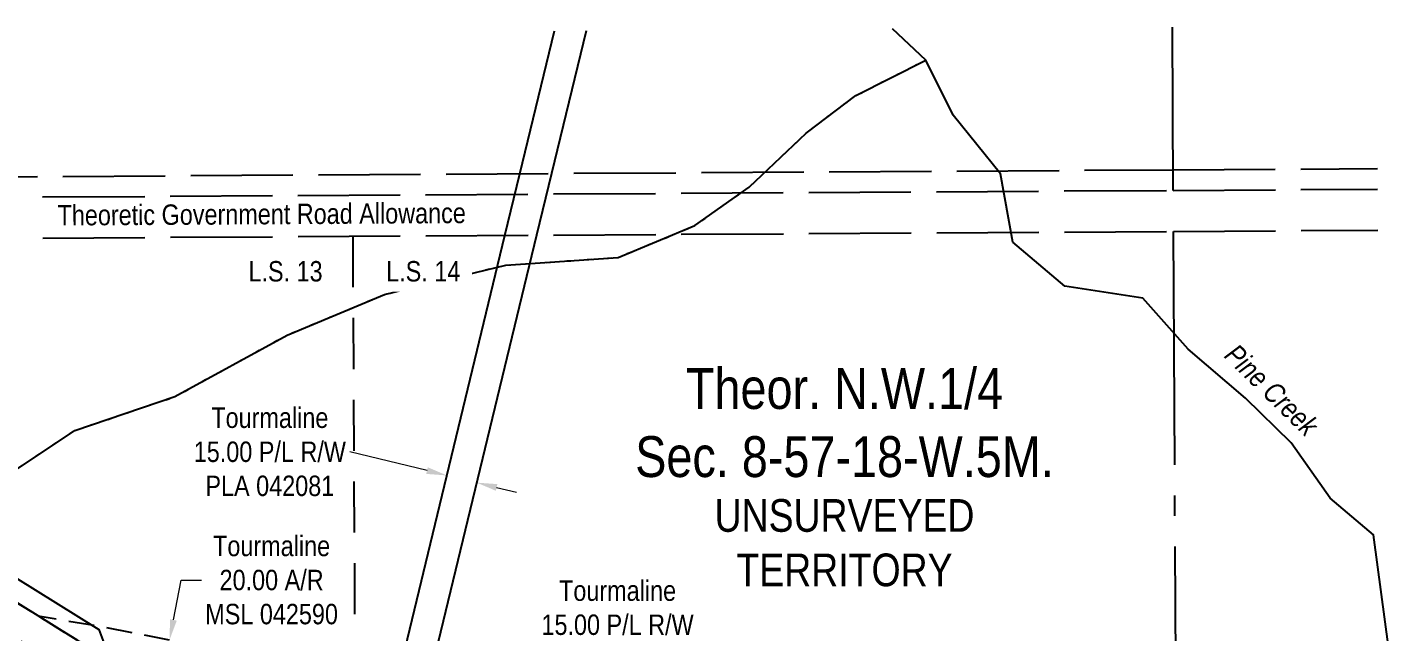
# Model space of a CAD drawing. Extents: x 522678 to 525047, y 5973691 to 5975795.
# Drawn here: x 523102 to 523768, y 5974404 to 5974700 of the extents above; entities that cross this region are included whole.
import ezdxf
from ezdxf.enums import TextEntityAlignment as Align

# ---------------------------------------------------------------- set-up
doc = ezdxf.new("R2010")
doc.units = 0
doc.header["$LTSCALE"] = 5
doc.header["$PDSIZE"] = 10
for name, pattern in [('foc-ACCESSROAD', [3.75, 2.5, -1.25]), ('foc-LSD', [8, 5, -3]), ('foc-QUARTERLINE', [33, 25, -3, 2, -3]), ('foc-UNSURVEYED', [12.5, 10, -2.5]), ('foc-WHEELTRACKS', [2, 0.4, -1.6])]:
    doc.linetypes.add(name, pattern=pattern)
doc.layers.get('Defpoints').update_dxf_attribs({"color": 9})
for name, color, linetype in [('C-SYMBOL', 7, 'Continuous'), ('F-AR', 190, 'foc-ACCESSROAD'), ('F-RW', 190, 'Continuous'), ('F-WS', 190, 'foc-ACCESSROAD'), ('L-QSEC', 8, 'foc-QUARTERLINE'), ('L-ROAD-T', 7, 'Continuous'), ('L-SECTION-LSD', 7, 'foc-LSD'), ('L-UNS-T', 3, 'Continuous'), ('L-USEC', 7, 'foc-UNSURVEYED'), ('T-CREEK', 160, 'Continuous'), ('T-WATER-P3', 160, 'foc-WHEELTRACKS'), ('T-WATER-T', 170, 'Continuous')]:
    doc.layers.add(name, color=color, linetype=linetype)
doc.layers.add('F-AR-T', color=190, linetype='Continuous', lineweight=9)
doc.layers.add('F-RW-T', color=190, linetype='Continuous', lineweight=9)
doc.styles.add('100L', font='ARIALN.TTF', dxfattribs={"height": 11})
doc.styles.add('175L', font='ARIALN.TTF', dxfattribs={"height": 20})
doc.styles.add('80CG', font='ARIALN.TTF', dxfattribs={"height": 10})
doc.styles.add('80L', font='ARIALN.TTF', dxfattribs={"height": 10})
doc.styles.add('foc-LtypeFont', font='ARIALN.TTF', dxfattribs={"height": 7.349999999999999})
doc.linetypes.add('foc-TOPO-flowdirection-NOLINE', pattern='A,0,[">",foc-LtypeFont,S=0.3,R=0,X=0,Y=-0.945],-20,[">",foc-LtypeFont,S=0.3,R=0,X=0,Y=-0.945],0', length=20)
doc.dimstyles.new('Compass 5 000', dxfattribs={"dimscale": 5, "dimtxt": 9, "dimasz": 2, "dimexe": 0.2, "dimexo": 0.0625, "dimgap": 0.5, "dimtad": 0, "dimtih": 1, "dimtoh": 1, "dimzin": 0, "dimdsep": 46, "dimtxsty": '80CG', "dimcen": 0.1, "dimse1": 1, "dimse2": 1, "dimclrd": 256, "dimclrt": 256, "dimaunit": 1, "dimadec": 4, "dimazin": 0, "dimtfac": 0.06, "dimtofl": 0, "dimtmove": 0, "dimatfit": 1, "dimfxl": 0.2, "dimtolj": 1, "dimtzin": 0, "dimlwd": -1, "dimarcsym": 0})

# ---------------------------------------------------------------- blocks, each defined once
blk = doc.blocks.new('*D23')
at = {"layer": 'Defpoints', "color": 0, "transparency": 16777216}
for p in [(523321.9329281113, 5974477.22346429), (523296.4258792517, 5974435.666907831), (523311.0294455836, 5974432.135381937)]:
    blk.add_point(p, dxfattribs=at)
at = {"layer": 'F-RW-T', "transparency": 16777216}
for p, q in [((523297.6095314554, 5974483.105500442), (523259.7622484514, 5974492.257967511)), ((523331.6527584352, 5974474.872954031), (523341.3725887591, 5974472.522443772))]:
    blk.add_line(p, q, dxfattribs=at)
for points in [[(523298.0012831653, 5974484.725472163), (523297.2177797456, 5974481.485528721), (523307.3293617794, 5974480.754990184)], [(523332.0445101451, 5974476.492925753), (523331.2610067254, 5974473.252982311), (523321.9329281113, 5974477.22346429)]]:
    blk.add_solid(points, dxfattribs=at)
at = {"layer": 'F-RW-T', "transparency": 16777216, "insert": (523220.6763002932, 5974492.257967512), "char_height": 10, "attachment_point": 5, "style": '80CG'}
blk.add_mtext('\\A1;Tourmaline\\P15.00 P/L R/W\\PPLA 042081', dxfattribs=at)
blk = doc.blocks.new('*D24')
at = {"layer": 'Defpoints', "color": 0, "transparency": 16777216}
for p in [(523332.9928683237, 5974354.041250299), (523379.1857856165, 5974345.072841713), (523376.3284922085, 5974330.355992363)]:
    blk.add_point(p, dxfattribs=at)
at = {"layer": 'F-RW-T', "transparency": 16777216}
for p, q in [((523334.8987906663, 5974363.857943227), (523341.7734415921, 5974399.266698146)), ((523341.7734415921, 5974399.266698146), (523351.7734415919, 5974399.266698146)), ((523328.2296525732, 5974329.507708021), (523326.3237302309, 5974319.691015094))]:
    blk.add_line(p, q, dxfattribs=at)
for points in [[(523333.2626751784, 5974364.175596951), (523336.534906154, 5974363.540289503), (523332.9928683237, 5974354.041250299)], [(523326.5935370853, 5974329.825361745), (523329.865768061, 5974329.190054297), (523330.1355749158, 5974339.324400948)]]:
    blk.add_solid(points, dxfattribs=at)
at = {"layer": 'F-RW-T', "transparency": 16777216, "insert": (523390.8593897508, 5974399.266698146), "char_height": 10, "attachment_point": 5, "style": '80CG'}
blk.add_mtext('\\A1;Tourmaline\\P15.00 P/L R/W\\PPlan 092 4915\\PPLA 053980', dxfattribs=at)
blk = doc.blocks.new('*D25')
at = {"layer": 'Defpoints', "color": 0, "transparency": 16777216}
for p in [(523171.5800767913, 5974400.175852289), (523207.3820048324, 5974393.234691308), (523203.549369744, 5974373.466279942)]:
    blk.add_point(p, dxfattribs=at)
at = {"layer": 'F-AR-T', "transparency": 16777216}
for p, q in [((523173.4834028417, 5974409.993048933), (523177.2633519094, 5974429.48971021)), ((523177.2633519094, 5974429.48971021), (523187.2633519094, 5974429.48971021)), ((523165.8441156526, 5974370.590244279), (523163.9407896025, 5974360.773047635))]:
    blk.add_line(p, q, dxfattribs=at)
for points in [[(523171.8472034012, 5974410.310269942), (523175.1196022824, 5974409.675827925), (523171.5800767913, 5974400.175852289)], [(523164.207916212, 5974370.907465287), (523167.4803150933, 5974370.273023271), (523167.747441703, 5974380.407440923)]]:
    blk.add_solid(points, dxfattribs=at)
at = {"layer": 'F-AR-T', "transparency": 16777216, "insert": (523221.536885333, 5974429.48971021), "char_height": 10, "attachment_point": 5, "style": '80CG'}
blk.add_mtext('\\A1;Tourmaline\\P20.00 A/R\\PMSL 042590', dxfattribs=at)

msp = doc.modelspace()

# ---------------------------------------------------------------- linework, layer by layer
at = {"layer": 'F-AR', "flags": 128}
msp.add_lwpolyline([(522739.3134989794, 5974631.907671107), (522751.2266861018, 5974624.966448081), (522802.4657615935, 5974595.113510447), (522839.5452126961, 5974573.510999936), (522869.7901535676, 5974555.888594175), (522921.1159467932, 5974525.984948725), (522929.750087909, 5974520.953243658), (522968.4825605255, 5974498.385114635), (523107.2807434791, 5974411.976060108), (523128.7461317168, 5974398.613622791), (523137.8177956727, 5974374.369245901), (523203.9074010203, 5974197.74288243), (523204.3616805533, 5974196.124982805), (523188.6487372711, 5974195.660480501), (523188.0631744685, 5974197.273425316), (523116.4828202634, 5974388.574390206), (522964.0231390735, 5974482.831883256), (522961.7234902768, 5974484.222375621), (522922.0708012343, 5974507.773718005), (522917.2422469372, 5974510.641268766), (522913.5168851012, 5974512.943614053), (522908.773201813, 5974515.874828797), (522869.8766956888, 5974538.449850411), (522860.7570340142, 5974543.741938195), (522839.631570683, 5974556.002513632), (522772.5422971697, 5974594.934739079), (522739.4010965427, 5974614.167555911)], dxfattribs=at)
at = {"layer": 'F-RW'}
for points in [[(523375.428635689, 5974698.444427132), (523358.523945571, 5974628.535636863), (523351.2208886438, 5974598.335042461), (523297.0338739196, 5974374.260892194), (523293.9762065121, 5974361.616380541), (523292.3097420248, 5974354.726349743), (523290.4490129199, 5974347.029968799), (523254.3142437809, 5974197.60310021), (523253.9443038104, 5974196.07364439), (523227.8238716208, 5974173.322128167), (523217.9696435665, 5974184.636741341), (523232.0416291563, 5974196.944202116), (523240.5116721631, 5974204.352647548), (523275.6810338272, 5974349.896974801), (523277.5401266743, 5974357.582635154), (523279.2090982457, 5974364.483379441), (523282.2659392064, 5974377.123574468), (523335.7485447974, 5974598.243861596), (523343.0530014411, 5974628.44443797), (523359.960995566, 5974698.353357536)], [(522973.6212810558, 5974506.957549163), (523136.9140499292, 5974405.301155116), (523145.2531197552, 5974383.089563259), (523213.4133572119, 5974200.858884983), (523214.6571889655, 5974196.42974845), (523217.9696435665, 5974184.636741341), (523232.5782235824, 5974132.617930455), (523222.955597593, 5974129.915454486), (523204.3616805533, 5974196.124982805), (523203.9074010203, 5974197.74288243), (523137.8177956727, 5974374.369245901), (523128.7461317168, 5974398.613622791), (523107.2807434791, 5974411.976060108), (522968.4825605255, 5974498.385114635)]]:
    msp.add_lwpolyline(points, dxfattribs=at)
at = {"layer": 'F-WS', "flags": 128}
msp.add_lwpolyline([(523473.8383447393, 5974319.922108176), (523427.2425478406, 5974329.134924305), (523402.3275261715, 5974334.060305156), (523292.5222897665, 5974355.768752121), (523277.7642631967, 5974358.686415213), (523267.9479008572, 5974360.626999262), (523145.6132382823, 5974384.777031464), (523137.4678194762, 5974375.30457098), (523128.7461317168, 5974398.613622791), (523107.2807434791, 5974411.976060102), (523137.3381967689, 5974406.991258289), (523282.5713332918, 5974378.2069384), (523297.3275929839, 5974375.283585873), (523502.6551936441, 5974334.594426239)], dxfattribs=at)
at = {"layer": 'L-QSEC'}
for p, q in [((523662.8344081355, 5974620.295994419), (523662.4272933418, 5974700.134203524)), ((523666.8981303013, 5973825.926432576), (523662.9363008504, 5974600.187875128))]:
    msp.add_line(p, q, dxfattribs=at)
at = {"layer": 'L-SECTION-LSD', "flags": 128}
msp.add_lwpolyline([(523261.2346011285, 5974597.8208588), (523265.2793370574, 5973793.566008328)], dxfattribs=at)
at = {"layer": 'L-USEC'}
for p, q in [((522869.4511352672, 5974625.674443508), (523662.7585368621, 5974630.349907255)), ((523662.7586446522, 5974630.34990789), (523762.722459885, 5974630.938700811)), ((522859.4465933027, 5974615.561120463), (523662.8177915249, 5974620.295896546)), ((523662.817863385, 5974620.29589697), (523762.7739056316, 5974620.884644108)), ((522859.5455403075, 5974595.452983753), (523662.9363008504, 5974600.187875128)), ((523662.9363008504, 5974600.187875128), (523762.8767971256, 5974600.7765307))]:
    msp.add_line(p, q, dxfattribs=at)
at = {"layer": 'T-CREEK', "linetype": 'foc-TOPO-flowdirection-NOLINE', "flags": 128}
msp.add_lwpolyline([(523465.93316667, 5973694.811928634), (523497.6641526215, 5973745.376898602), (523562.141197591, 5973816.851555816), (523577.750362745, 5973862.917200075), (523602.4591123002, 5973903.910366708), (523626.9782337509, 5973923.893710328), (523687.71, 5973942.784000057), (523686.917, 5973960.552), (523693.988, 5973969.729), (523697.34, 5973983.872), (523689.033, 5973985.463000001), (523684.57, 5973980.694), (523678.132, 5973982.426), (523662.907, 5973991.594), (523671.033, 5974001.188), (523673.906, 5974016.062), (523684.841999999, 5974019.529), (523687.003, 5974014.463), (523684.79, 5974006.44), (523693.4009999965, 5973998.422), (523705.0959999965, 5974011.273), (523712.378, 5974035.021), (523710.103, 5974072.740000036), (523717.788, 5974084.406), (523723.909, 5974095.018), (523711.274, 5974102.726), (523702.706, 5974104.282), (523702.475, 5974111.267000002), (523708.182, 5974113.227), (523709.668, 5974120.697), (523706.971, 5974125.597), (523707.495, 5974125.543), (523708.6619999965, 5974128.949), (523701.886, 5974133.431), (523697.135, 5974133.23), (523693.109, 5974146.926), (523695.171, 5974151.753), (523701.422, 5974151.853), (523705.919, 5974155.341), (523713.037, 5974166.2), (523716.1489999964, 5974175.719), (523713.409, 5974178.191), (523703.83, 5974177.252), (523699.783, 5974185.757000057), (523699.0679999976, 5974201.827), (523667.4392746187, 5974203.909289846), (523652.6690396661, 5974222.677560722), (523675.2223426679, 5974243.372627343), (523718.5493149735, 5974260.719515963), (523752.6603940243, 5974281.188778743), (523739.4283287285, 5974313.490380289), (523720.2663968677, 5974342.077313431), (523749.4852190388, 5974367.252859217), (523768.2892933544, 5974395.676584368), (523760.8970320684, 5974451.647728672), (523739.6892051472, 5974469.693769561), (523720.5571735415, 5974496.778460462), (523698.2260306718, 5974518.549488978), (523670.1500249477, 5974542.611397243), (523647.9079870708, 5974567.535696575), (523609.8333394551, 5974573.394377261), (523584.3550703646, 5974594.956874906), (523578.3053172692, 5974628.29951918), (523555.0873955093, 5974657.106332297), (523541.6784258475, 5974684.06921925), (523525.4474572377, 5974699.327700475)], dxfattribs=at)
at = {"layer": 'T-CREEK', "flags": 128}
msp.add_lwpolyline([(523768.2892933544, 5974395.676584368), (523760.8970320684, 5974451.647728672), (523739.6892051472, 5974469.693769561), (523720.5571735415, 5974496.778460462), (523698.2260306718, 5974518.549488978), (523670.1500249477, 5974542.611397243), (523647.9079870708, 5974567.535696575), (523609.8333394551, 5974573.394377261), (523584.3550703646, 5974594.956874906), (523578.3053172692, 5974628.29951918), (523555.0873955093, 5974657.106332297), (523541.6784258475, 5974684.06921925), (523525.4474572377, 5974699.327700475)], dxfattribs=at)
at = {"layer": 'T-WATER-P3', "flags": 128}
msp.add_lwpolyline([(522972.2530314837, 5974404.786309059), (522999.9501553148, 5974415.681635187), (523031.8861284405, 5974432.355716386), (523060.3062055868, 5974452.415628496), (523087.7230137925, 5974477.707256453), (523125.1994019309, 5974502.742518001), (523174.2421991752, 5974519.303662313), (523229.1740075243, 5974549.480788574), (523276.8051651959, 5974569.315730641), (523336.0942428779, 5974583.672282383), (523391.0874025842, 5974587.44331684), (523428.747405379, 5974603.031238672), (523455.2392702635, 5974621.852851779), (523483.2340657623, 5974648.355669175), (523507.486102015, 5974666.682599641), (523541.6784258475, 5974684.06921925)], dxfattribs=at)
at = {"layer": 'T-WATER-P3', "linetype": 'foc-TOPO-flowdirection-NOLINE', "flags": 128}
msp.add_lwpolyline([(522972.2530314837, 5974404.786309059), (522999.9501553148, 5974415.681635187), (523031.8861284405, 5974432.355716386), (523060.3062055868, 5974452.415628496), (523087.7230137925, 5974477.707256453), (523125.1994019309, 5974502.742518001), (523174.2421991752, 5974519.303662313), (523229.1740075243, 5974549.480788574), (523276.8051651959, 5974569.315730641), (523336.0942428779, 5974583.672282383), (523391.0874025842, 5974587.44331684), (523428.747405379, 5974603.031238672), (523455.2392702635, 5974621.852851779), (523483.2340657623, 5974648.355669175), (523507.486102015, 5974666.682599641), (523541.6784258475, 5974684.06921925)], dxfattribs=at)

# ---------------------------------------------------------------- texts
at = {"layer": 'C-SYMBOL', "color": 3, "insert": (523501.919626727, 5974533.279740913), "char_height": 19.98843999999954, "width": 203.1248179061354, "attachment_point": 2, "style": '175L'}
msp.add_mtext('Theor. N.W.1/4\\PSec. 8-57-18-W.5M.', dxfattribs=at)
at = {"layer": 'L-ROAD-T', "style": '80L'}
msp.add_text('Theoretic Government Road Allowance', height=9.994219999999768, rotation=0.3376764755452463, dxfattribs=at).set_placement((523216.6855045809, 5974608.654532861), align=Align.MIDDLE_CENTER)
at = {"layer": 'L-UNS-T', "color": 3, "insert": (523501.919626727, 5974447.722932353), "char_height": 15.99075199999977, "attachment_point": 5, "style": '80L'}
msp.add_mtext_dynamic_manual_height_columns('\\pxqc;UNSURVEYED TERRITORY', width=126.4137517053189, gutter_width=47.49999999999957, heights=[0], dxfattribs=at)
at = {"layer": 'T-WATER-T', "insert": (523694.1694499917, 5974546.008551041), "char_height": 9.994219999999771, "attachment_point": 1, "rotation": 315.634782747488, "style": '80L'}
msp.add_mtext_dynamic_manual_height_columns('\\pxqc;{\\fArial Narrow|b0|i1|c0|p34;Pine Creek}', width=56.72346521145889, gutter_width=49.99999999999913, heights=[0], dxfattribs=at)

# ---------------------------------------------------------------- dimensions: what is measured, and where the dimension line sits
at = {"layer": 'F-AR-T'}
dim = msp.add_linear_dim(base=(523171.5800767913, 5974400.175852289), p1=(523203.549369744, 5974373.466279941), p2=(523207.3820048323, 5974393.234691307), angle=79.0278047210784, text='Tourmaline\\P20.00 A/R\\PMSL 042590', dimstyle='Compass 5 000', dxfattribs=at)
dim.commit()
dim.dimension.update_dxf_attribs({"geometry": '*D25', "text_midpoint": (523221.536885333, 5974429.48971021), "dimtype": 161})
at = {"layer": 'F-RW-T'}
for base, p1, p2, angle, text, picture, middle in [((523321.9329281113, 5974477.22346429), (523296.4258792517, 5974435.666907832), (523311.0294455837, 5974432.135381938), 346.4053694086225, 'Tourmaline\\P15.00 P/L R/W\\PPLA 042081', '*D23', (523220.6763002932, 5974492.257967512)), ((523332.9928683237, 5974354.041250299), (523376.3284922085, 5974330.355992361), (523379.1857856165, 5974345.072841712), 79.01265167856893, 'Tourmaline\\P15.00 P/L R/W\\PPlan 092 4915\\PPLA 053980', '*D24', (523390.8593897508, 5974399.266698146))]:
    dim = msp.add_linear_dim(base=base, p1=p1, p2=p2, angle=angle, text=text, dimstyle='Compass 5 000', dxfattribs=at)
    dim.commit()
    dim.dimension.update_dxf_attribs({"geometry": picture, "text_midpoint": middle, "dimtype": 161})

# ---------------------------------------------------------------- next in the draw order: texts
at = {"layer": 'L-SECTION-LSD', "char_height": 9.994219999999999, "attachment_point": 1, "style": '100L', "bg_fill": 3, "box_fill_scale": 1.5, "bg_fill_color": 256, "bg_fill_transparency": 0}
for s, width, insert in [('\\pxqr;L.S. 13', 36.81292846213034, (523209.691171662, 5974585.676311781)), ('L.S. 14', 36.97681405988788, (523277.6112916691, 5974585.676311781))]:
    msp.add_mtext_dynamic_manual_height_columns(s, width=width, gutter_width=54.96821, heights=[0], dxfattribs=dict(at, insert=insert))

doc.saveas('drawing.dxf')
